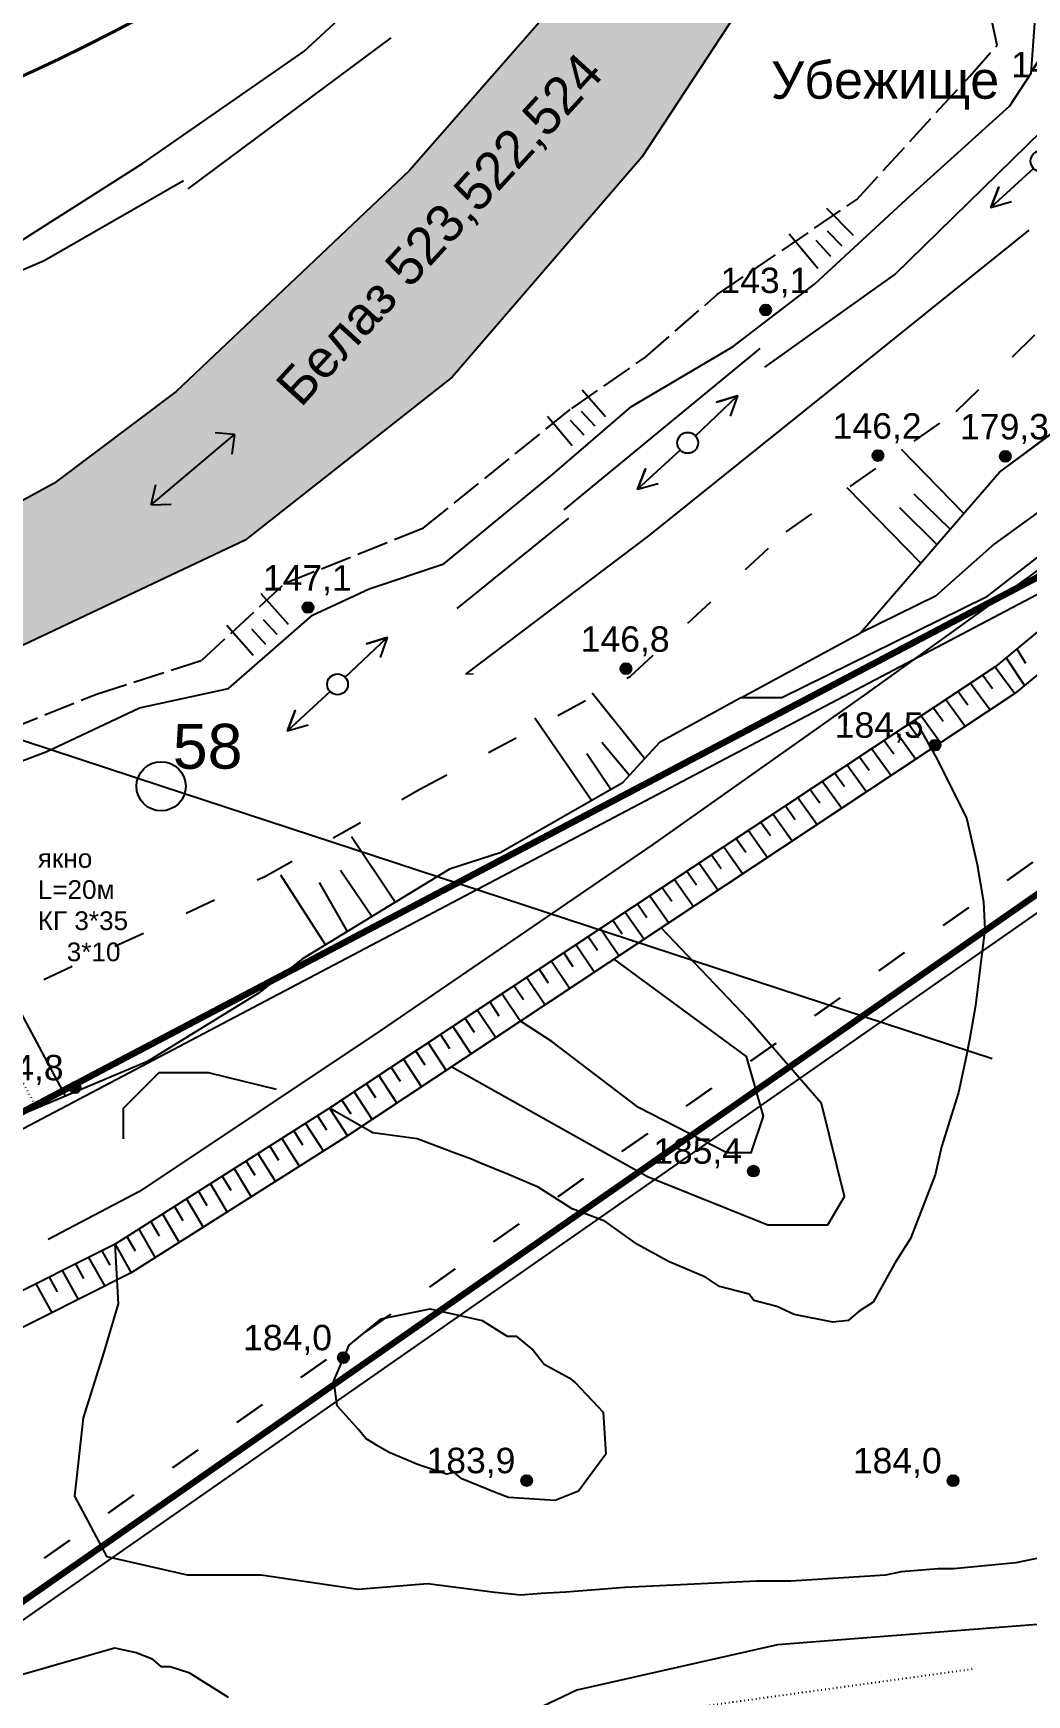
# Model space of a CAD drawing. Header units: millimetres. Extents: x 6127 to 9314, y 4730 to 7085.
# Drawn here: x 7219.7 to 7352.6, y 5189.4 to 5411.5 of the extents above; entities that cross this region are included whole.
import ezdxf

# ---------------------------------------------------------------- set-up
doc = ezdxf.new("R2010")
doc.units = ezdxf.units.MM
doc.header["$LTSCALE"] = 0.7
for name, pattern in [('ACAD_ISO02W100', [15, 12, -3]), ('ACAD_ISO03W100', [30, 12, -18]), ('ACAD_ISO07W100', [3, 0, -3])]:
    doc.linetypes.add(name, pattern=pattern)
for name, color, linetype in [('відм', 14, 'Continuous'), ('горизонталі', 22, 'Continuous'), ('горный отвод', 7, 'Continuous'), ('Откос', 7, 'Continuous'), ('свердловини', 7, 'Continuous'), ('чорн', 255, 'Continuous')]:
    doc.layers.add(name, color=color, linetype=linetype)
doc.layers.add('ИзосеймРадиус', color=90, linetype='Continuous', lineweight=30)
doc.styles.get("Standard").update_dxf_attribs({"font": 'arial.ttf'})

# ---------------------------------------------------------------- blocks, each defined once
blk = doc.blocks.new('2')
at = {"layer": 'чорн', "color": 7, "ltscale": 0.2, "transparency": 33554687}
for points in [[(5384.23, 2474.06), (5382.07, 2477.27), (5383.33, 2476.55), (5382.07, 2477.27), (5382.25, 2475.85)], [(5385.02, 2472.91), (5387.23, 2469.73), (5387.02, 2471.17), (5387.23, 2469.73), (5385.97, 2470.41)]]:
    blk.add_lwpolyline(points, dxfattribs=at)
blk.add_circle((5384.63, 2473.49), 0.697, dxfattribs=at)

msp = doc.modelspace()

# ---------------------------------------------------------------- hatches: boundary and pattern name
at = {"ltscale": 0.2, "true_color": 0x000000, "transparency": 33554687}
h = msp.add_hatch(color=18, dxfattribs=at)
h.dxf.hatch_style = 1
h.paths.add_polyline_path([(7248.08, 5343.75), (7275.76, 5365.57), (7301.13, 5394.98), (7314.64, 5415.63), (7319.12, 5426.9, -0.307161), (7318.66, 5427.58, -0.530033), (7319.67, 5428.26), (7320.38, 5430.06), (7322.41, 5442.14), (7319.66, 5454.15), (7305.69, 5481.46), (7296.06, 5501.6), (7289.2, 5527.29), (7284.78, 5555.19), (7284.79, 5563.13), (7272.37, 5556.78), (7273.1, 5550.05), (7275.66, 5533.22), (7278.49, 5517.85), (7284.48, 5493.86), (7291.31, 5475.29), (7297.51, 5463.31), (7299.18, 5460.09), (7303.32, 5455.83), (7305.18, 5449.2), (7303.41, 5439.24), (7297.69, 5428.01), (7292.12, 5418.44), (7269.99, 5393.15), (7238.86, 5363.66), (7222.49, 5351.32), (7198.84, 5338.51), (7188.87, 5334.47), (7170.35, 5332.79), (7202.47, 5322.19), (7215.91, 5328.55)])
h.paths.add_polyline_path([(7284.79, 5563.13), (7284.79, 5565.46), (7271.94, 5560.79), (7272.37, 5556.78)])
h.paths.add_polyline_path([(7256.3, 5358.17), (7298.73, 5404.62), (7291.12, 5411.57), (7248.69, 5365.12)], flags=24)
h.paths.add_polyline_path([(7311.99, 5427.98), (7325.57, 5427.97), (7325.58, 5434.97), (7312, 5434.99)], flags=9)
at = {"layer": 'відм', "ltscale": 0.2, "true_color": 0x000000}
h = msp.add_hatch(color=18, dxfattribs=at)
h.dxf.hatch_style = 1
h.paths.add_polyline_path([(7341.05, 5316.34, 1), (7339.59, 5316.35, 1)])
at = {"layer": 'відм', "linetype": 'ACAD_ISO07W100', "ltscale": 0.2, "true_color": 0x000000}
h = msp.add_hatch(color=18, dxfattribs=at)
h.dxf.hatch_style = 1
h.paths.add_polyline_path([(7226.04, 5270.55, 1), (7224.57, 5270.55, 1)])
at = {"layer": 'відм', "ltscale": 0.2, "true_color": 0x000000}
h = msp.add_hatch(color=18, dxfattribs=at)
h.dxf.hatch_style = 1
h.paths.add_polyline_path([(7316.77, 5259.39, 1), (7315.3, 5259.39, 1)])
h = msp.add_hatch(color=18, dxfattribs=at)
h.dxf.hatch_style = 1
h.paths.add_polyline_path([(7261.93, 5234.45, 1), (7260.47, 5234.45, 1)])
h = msp.add_hatch(color=18, dxfattribs=at)
h.dxf.hatch_style = 1
h.paths.add_polyline_path([(7286.46, 5218.01, 1), (7284.99, 5218.01, 1)])
h = msp.add_hatch(color=18, dxfattribs=at)
h.dxf.hatch_style = 1
h.paths.add_polyline_path([(7343.47, 5218, 1), (7342, 5218, 1)])
at = {"layer": 'чорн', "ltscale": 0.2, "true_color": 0x000000}
h = msp.add_hatch(color=18, dxfattribs=at)
h.dxf.hatch_style = 1
h.paths.add_polyline_path([(7318.39, 5374.54, 1), (7316.92, 5374.54, 1)])
h = msp.add_hatch(color=18, dxfattribs=at)
h.dxf.hatch_style = 1
h.paths.add_polyline_path([(7333.41, 5355.08, 1), (7331.95, 5355.08, 1)])
h = msp.add_hatch(color=18, dxfattribs=at)
h.dxf.hatch_style = 1
h.paths.add_polyline_path([(7350.44, 5354.97, 1), (7348.97, 5354.97, 1)])
h = msp.add_hatch(color=18, dxfattribs=at)
h.dxf.hatch_style = 1
h.paths.add_polyline_path([(7257.21, 5334.76, 1), (7255.74, 5334.76, 1)])
h = msp.add_hatch(color=18, dxfattribs=at)
h.dxf.hatch_style = 1
h.paths.add_polyline_path([(7299.71, 5326.58, 1), (7298.25, 5326.58, 1)])

# ---------------------------------------------------------------- linework, layer by layer
at = {"layer": 'відм', "color": 18, "ltscale": 0.2, "true_color": 0x000000}
for centre in [(7340.32, 5316.35), (7225.31, 5270.55), (7316.04, 5259.39), (7261.2, 5234.45), (7285.72, 5218.01), (7342.74, 5218)]:
    msp.add_circle(centre, 0.733, dxfattribs=at)
at = {"layer": 'горизонталі', "color": 18, "true_color": 0x000000}
for points in [[(7337.71, 5319.6), (7340.47, 5314.69), (7344.51, 5306.63), (7345.96, 5300.4), (7346.79, 5295.42), (7346.99, 5291.69), (7345.75, 5281.52), (7344.92, 5276.96), (7344.5, 5274.68), (7343.46, 5269.9), (7341.18, 5262.64), (7340.35, 5258.91), (7337.03, 5250.4), (7334.95, 5247.08), (7332.04, 5241.89), (7330.18, 5240.65), (7328.72, 5239.41), (7326.65, 5239.2), (7321.46, 5240.24), (7319.18, 5241.27), (7316.07, 5242.11), (7315.45, 5242.94), (7311.5, 5243.97), (7309.64, 5245.22), (7304.66, 5247.29), (7300.51, 5249.58), (7296.15, 5252.69), (7291.8, 5254.35), (7287.23, 5257.26), (7283.29, 5258.92), (7279.76, 5260.37), (7279.14, 5260.63), (7278.31, 5260.99), (7276.03, 5261.82), (7271.05, 5263.69), (7265.16, 5264.52), (7259.34, 5267.8)], [(7357.14, 5208.28), (7351.13, 5207.03), (7342.83, 5206.21), (7340.75, 5206.21), (7335.77, 5205.79), (7333.7, 5205.38), (7321.04, 5204.55), (7316.48, 5204.55), (7298.84, 5203.72), (7290.96, 5203.1), (7287.64, 5202.9), (7284.94, 5202.69), (7281.46, 5203.06), (7272.44, 5204.22), (7263.18, 5203.43), (7250.19, 5205.38), (7240.37, 5205.38), (7229.61, 5207.8), (7225.31, 5215.91), (7226.43, 5226.41), (7229.2, 5235.2), (7231.14, 5241.64), (7230.66, 5249.63)], [(7356.31, 5198.94), (7319.26, 5196.03), (7292.44, 5189.98), (7275.64, 5181.99), (7265.35, 5169.22), (7260.28, 5160.68), (7250.18, 5151.34), (7239.9, 5139.25), (7233.61, 5127.64), (7232.6, 5114.7), (7241.07, 5097.86), (7243.92, 5093.33), (7250.16, 5091.75), (7264.22, 5087.34), (7273.79, 5085.61), (7289.07, 5087.74), (7295.91, 5087.95), (7303.18, 5087.95), (7309.19, 5086.91), (7315.63, 5087.32), (7329.53, 5086.07), (7337.2, 5085.87), (7354.22, 5087.73)], [(7213.35, 5189.03), (7217.71, 5191.93), (7230.58, 5195.66), (7233.48, 5195.04), (7235.56, 5194.21), (7236.8, 5193.17), (7238.05, 5193.17), (7240.54, 5192.34), (7245.79, 5189.04)]]:
    msp.add_lwpolyline(points, dxfattribs=at)
at = {"layer": 'горизонталі', "color": 18, "ltscale": 0.15, "true_color": 0x000000}
for points in [[(7275.68, 5273.34), (7301.87, 5258.66), (7317.98, 5252.21), (7326, 5252.21), (7328.22, 5256), (7325.15, 5268.45), (7315.34, 5279.71), (7303.71, 5291.92)], [(7297.37, 5287.72), (7315.05, 5274.7), (7317.34, 5266.76), (7315.69, 5261.82), (7312.47, 5261.82), (7300.66, 5267.9), (7289.06, 5276.71), (7284.88, 5279.43)], [(7252.24, 5270.29), (7243.18, 5272.53), (7236.51, 5272.54), (7231.73, 5267.76), (7231.73, 5263.7)]]:
    msp.add_lwpolyline(points, dxfattribs=at)
at = {"layer": 'горизонталі', "color": 18, "true_color": 0x000000}
msp.add_lwpolyline([(7259.93, 5231.33), (7261.97, 5236.12), (7266.25, 5239.62), (7272.81, 5240.98), (7279.76, 5239.41), (7283.08, 5237.34), (7284.32, 5237.34), (7286.6, 5235.47), (7288.06, 5233.6), (7291.38, 5231.74), (7292.21, 5231.11), (7295.94, 5227.17), (7296.31, 5221.53), (7292.63, 5216.6), (7289.51, 5215.34), (7283.28, 5215.76), (7281.62, 5216.38), (7277.06, 5218.25), (7276.02, 5219.08), (7274.98, 5218.87), (7271.25, 5220.12), (7267.31, 5221.78), (7265.85, 5222.61), (7264.19, 5223.65), (7263.16, 5224.89), (7260.39, 5228.01)], close=True, dxfattribs=at)
at = {"layer": 'горный отвод', "color": 18, "ltscale": 0.2, "true_color": 0x000000}
for points in [[(7101.75, 5118.13), (6763.7, 5216.95), (6669.54, 5363.81), (6703.57, 5437.88), (6904.12, 5595.57), (6921.23, 6210.33), (7090.25, 6238.81), (7199.86, 6190.22), (7293.11, 6086.23), (7361.1, 6123.46), (7378.12, 6087.96), (7340.09, 6060.82), (7338.46, 5566.72), (7475, 5378.32), (7101.75, 5118.13)], [(7371.91, 5668.57), (7363.94, 5566.46), (7445.48, 5414.32), (7419.57, 5371.06), (7097.86, 5201.57), (6812.43, 5270.41), (6703.57, 5437.88), (6918.96, 5598.23), (6916.57, 5727.78)], [(7370.03, 5670.34), (7361.89, 5566.02), (7443.17, 5414.37), (7418.13, 5372.58), (7097.59, 5203.71), (6813.68, 5272.18), (6706.28, 5437.39), (6920.99, 5597.24), (6918.58, 5727.75)], [(7370.03, 5670.34), (7361.89, 5566.02), (7443.17, 5414.37), (7418.13, 5372.58), (7097.59, 5203.71), (6813.68, 5272.18), (6706.28, 5437.39), (6920.99, 5597.24), (6918.58, 5727.75)], [(7370.03, 5670.33), (7361.89, 5566.03), (7443.17, 5414.37), (7418.14, 5372.57), (7097.59, 5203.7), (6813.68, 5272.17), (6706.28, 5437.39), (6920.99, 5597.24), (6918.57, 5727.75)], [(7370.03, 5670.34), (7361.89, 5566.02), (7443.16, 5414.37), (7418.13, 5372.58), (7097.59, 5203.71), (6813.68, 5272.18), (6706.29, 5437.39), (6920.99, 5597.24), (6918.58, 5727.75)]]:
    msp.add_lwpolyline(points, dxfattribs=at)
at = {"layer": 'горный отвод', "color": 18, "lineweight": 200, "ltscale": 0.2, "true_color": 0x000000}
msp.add_lwpolyline([(7101.39, 5120.34), (6764.99, 5218.68), (6671.84, 5363.97), (6705.21, 5436.59), (6906.11, 5594.56), (6923.21, 6208.61), (7089.99, 6236.71), (7198.64, 6188.54), (7292.67, 6083.68), (7360.2, 6120.66), (7375.56, 6088.62), (7338.07, 6061.87), (7336.43, 5566.06), (7472.15, 5378.8)], close=True, dxfattribs=at)
msp.add_lwpolyline([(7370.03, 5670.33), (7361.89, 5566.03), (7443.17, 5414.37), (7418.14, 5372.57), (7097.59, 5203.7), (6813.68, 5272.17), (6706.28, 5437.39), (6920.99, 5597.24), (6918.57, 5727.75)], dxfattribs=at)
at = {"layer": 'ИзосеймРадиус', "color": 5, "lineweight": 40, "ltscale": 0.2, "transparency": 33554687}
msp.add_ellipse((7118.92, 5799.44), major_axis=(6.57, -414.64), ratio=0.737732, dxfattribs=at)
at = {"layer": 'Откос', "color": 18, "ltscale": 0.15, "true_color": 0x000000}
for p, q in [((7349.81, 5328.02), (7352.26, 5324.32)), ((7351.27, 5329.24), (7352.4, 5327.31)), ((7346.7, 5325.72), (7348.01, 5323.94)), ((7348.35, 5326.81), (7349.66, 5325.04)), ((7348.35, 5326.81), (7350.98, 5323.26)), ((7343.4, 5323.53), (7344.71, 5321.75)), ((7345.05, 5324.63), (7347.68, 5321.07)), ((7340.1, 5321.35), (7341.41, 5319.57)), ((7341.75, 5322.44), (7344.37, 5318.88)), ((7336.81, 5319.16), (7338.11, 5317.38)), ((7338.46, 5320.26), (7341.07, 5316.69)), ((7333.51, 5316.98), (7334.81, 5315.19)), ((7335.16, 5318.07), (7337.76, 5314.5)), ((7330.21, 5314.79), (7331.51, 5313)), ((7331.86, 5315.88), (7334.46, 5312.31)), ((7326.92, 5312.61), (7328.21, 5310.81)), ((7328.57, 5313.7), (7331.15, 5310.11)), ((7323.62, 5310.42), (7324.91, 5308.62)), ((7325.27, 5311.51), (7327.85, 5307.92)), ((7320.33, 5308.23), (7321.61, 5306.43)), ((7321.97, 5309.33), (7324.54, 5305.73)), ((7317.03, 5306.05), (7318.31, 5304.25)), ((7318.68, 5307.14), (7321.23, 5303.54)), ((7313.73, 5303.86), (7315, 5302.06)), ((7315.38, 5304.96), (7317.93, 5301.35)), ((7310.44, 5301.68), (7311.7, 5299.87)), ((7312.08, 5302.77), (7314.62, 5299.16)), ((7307.14, 5299.49), (7308.4, 5297.68)), ((7308.79, 5300.58), (7311.32, 5296.97)), ((7303.84, 5297.31), (7305.1, 5295.49)), ((7305.49, 5298.4), (7308.01, 5294.77)), ((7300.55, 5295.12), (7301.8, 5293.3)), ((7302.2, 5296.21), (7304.71, 5292.58)), ((7297.25, 5292.93), (7298.5, 5291.12)), ((7298.9, 5294.03), (7301.4, 5290.39)), ((7293.95, 5290.75), (7295.2, 5288.93)), ((7295.6, 5291.84), (7298.1, 5288.2)), ((7290.66, 5288.56), (7291.9, 5286.74)), ((7292.31, 5289.66), (7294.79, 5286.01)), ((7287.36, 5286.38), (7288.6, 5284.55)), ((7289.01, 5287.47), (7291.49, 5283.82)), ((7284.06, 5284.19), (7285.3, 5282.36)), ((7285.71, 5285.29), (7288.18, 5281.63)), ((7280.77, 5282.01), (7282, 5280.17)), ((7282.42, 5283.1), (7284.88, 5279.43)), ((7277.47, 5279.82), (7278.7, 5277.98)), ((7279.12, 5280.91), (7281.57, 5277.24)), ((7274.18, 5277.64), (7275.4, 5275.8)), ((7275.82, 5278.73), (7278.27, 5275.05)), ((7270.88, 5275.45), (7272.1, 5273.61)), ((7272.53, 5276.54), (7274.96, 5272.86)), ((7265.93, 5272.17), (7268.35, 5268.48)), ((7267.58, 5273.26), (7268.79, 5271.42)), ((7269.23, 5274.36), (7271.66, 5270.67)), ((7262.64, 5269.99), (7265.05, 5266.29)), ((7264.29, 5271.08), (7265.49, 5269.23)), ((7259.34, 5267.8), (7261.74, 5264.1)), ((7259.34, 5267.8), (7261.74, 5264.1)), ((7260.99, 5268.89), (7262.19, 5267.04)), ((7256.15, 5265.78), (7258.53, 5262.06)), ((7257.75, 5266.79), (7258.94, 5264.93)), ((7252.97, 5263.76), (7255.32, 5260.03)), ((7254.56, 5264.77), (7255.74, 5262.91)), ((7249.78, 5261.74), (7252.11, 5257.99)), ((7251.37, 5262.75), (7252.54, 5260.88)), ((7246.59, 5259.73), (7248.89, 5255.96)), ((7248.19, 5260.73), (7249.34, 5258.85)), ((7241.81, 5256.7), (7242.94, 5254.8)), ((7243.41, 5257.71), (7245.68, 5253.92)), ((7245, 5258.72), (7246.14, 5256.83)), ((7238.63, 5254.68), (7239.75, 5252.77)), ((7240.22, 5255.69), (7242.47, 5251.89)), ((7235.44, 5252.66), (7236.55, 5250.75)), ((7237.03, 5253.67), (7239.26, 5249.85)), ((7232.25, 5250.64), (7233.35, 5248.72)), ((7233.84, 5251.65), (7236.05, 5247.82)), ((7227.13, 5247.86), (7229.29, 5244.01)), ((7228.89, 5248.75), (7229.98, 5246.82)), ((7230.66, 5249.63), (7232.83, 5245.78)), ((7230.66, 5249.63), (7232.83, 5245.78)), ((7223.6, 5246.09), (7225.75, 5242.23)), ((7225.37, 5246.98), (7226.44, 5245.05)), ((7220.07, 5244.32), (7222.21, 5240.45)), ((7221.84, 5245.21), (7222.91, 5243.27))]:
    msp.add_line(p, q, dxfattribs=at)
at = {"layer": 'свердловини', "color": 18, "ltscale": 0.5, "true_color": 0x000000}
msp.add_line((7236.85, 5310.85), (7117.36, 5350.26), dxfattribs=at)
at = {"layer": 'свердловини', "color": 18, "linetype": 'ACAD_ISO03W100', "lineweight": 30, "ltscale": 0.5, "true_color": 0x000000}
msp.add_lwpolyline([(6710, 5436.7), (6672.97, 5363.75), (6765.55, 5219.44), (7100.96, 5123.03), (7465.14, 5379.32), (7330.21, 5564.54), (7327.8, 6028.9)], dxfattribs=at)
at = {"layer": 'свердловини', "color": 18, "ltscale": 0.5, "true_color": 0x000000}
msp.add_lwpolyline([(7347.98, 5274.4), (7236.85, 5310.85)], dxfattribs=at)
at = {"layer": 'свердловини', "color": 18, "true_color": 0x000000}
msp.add_circle((7236.82, 5310.85), 3.29, dxfattribs=at)
at = {"layer": 'чорн', "color": 18, "ltscale": 0.15, "true_color": 0x000000}
for p, q in [((7314.64, 5415.63), (7301.13, 5394.98)), ((7240.46, 5390.75), (7267.59, 5410.91)), ((7334.93, 5379.3), (7356.55, 5400.42)), ((7301.13, 5394.98), (7275.76, 5365.57)), ((7221.17, 5381.16), (7239.83, 5391.87)), ((7352.84, 5385.22), (7328.92, 5365.97)), ((7206.97, 5375.03), (7221.17, 5381.16)), ((7317.57, 5366.91), (7334.93, 5379.3)), ((7290.72, 5347.83), (7316.94, 5369.4)), ((7275.76, 5365.57), (7248.08, 5343.75)), ((7328.92, 5365.97), (7301.98, 5344.34)), ((7276.42, 5334.64), (7291.36, 5346.71)), ((7248.08, 5343.75), (7215.91, 5328.55)), ((7301.98, 5344.34), (7277.54, 5325.83)), ((7370.3, 5344.99), (7348.35, 5326.81)), ((7370.12, 5339.11), (7350.98, 5323.26)), ((7348.35, 5326.81), (7259.34, 5267.8)), ((7350.98, 5323.26), (7261.74, 5264.1)), ((7259.34, 5267.8), (7230.66, 5249.63)), ((7261.74, 5264.1), (7232.83, 5245.78)), ((7230.66, 5249.63), (7163.63, 5215.99)), ((7232.83, 5245.78), (7165.54, 5212.01))]:
    msp.add_line(p, q, dxfattribs=at)
at = {"layer": 'чорн', "color": 18, "lineweight": 0, "ltscale": 0.2, "true_color": 0x000000}
for p, q in [((7353.18, 5406.22), (7350.33, 5401.83)), ((7350.33, 5401.83), (7336.49, 5389.36)), ((7336.49, 5389.36), (7324.21, 5378)), ((7324.21, 5378), (7313.32, 5369.67)), ((7313.32, 5369.67), (7299.73, 5361.64)), ((7348.93, 5352.84), (7369.76, 5368.3)), ((7299.73, 5361.64), (7289.17, 5352.55)), ((7364.96, 5355.33), (7348.25, 5343.27)), ((7289.17, 5352.55), (7274.63, 5340.6)), ((7330.32, 5331.34), (7348.93, 5352.84)), ((7348.25, 5343.27), (7340.38, 5336.27)), ((7348.35, 5326.81), (7370.3, 5344.99)), ((7274.63, 5340.6), (7264.66, 5337.25)), ((7370.12, 5339.11), (7350.98, 5323.26)), ((7264.66, 5337.25), (7257.07, 5333.75)), ((7340.38, 5336.27), (7330.32, 5331.34)), ((7257.07, 5333.75), (7245.83, 5323.92)), ((7314.33, 5322.68), (7330.32, 5331.34)), ((7330.32, 5331.34), (7314.33, 5322.68)), ((7259.34, 5267.8), (7348.35, 5326.81)), ((7245.83, 5323.92), (7233.92, 5321.35)), ((7350.98, 5323.26), (7340.99, 5316.64)), ((7233.92, 5321.35), (7222.03, 5315.74)), ((7303.47, 5316.72), (7314.33, 5322.68)), ((7314.33, 5322.68), (7303.47, 5316.72)), ((7233.7, 5311.89), (7215.24, 5317.98)), ((7298.5, 5311.29), (7303.47, 5316.72)), ((7303.47, 5316.72), (7298.5, 5311.29)), ((7222.03, 5315.74), (7233.7, 5311.89)), ((7339.79, 5315.84), (7261.74, 5264.1)), ((7282.16, 5301.94), (7298.5, 5311.29)), ((7298.5, 5311.29), (7282.16, 5301.94)), ((7275.41, 5299.79), (7282.16, 5301.94)), ((7282.16, 5301.94), (7275.41, 5299.79)), ((7255.75, 5287.78), (7275.41, 5299.79)), ((7275.41, 5299.79), (7255.75, 5287.78)), ((7249.84, 5283.19), (7255.75, 5287.78)), ((7255.75, 5287.78), (7249.84, 5283.19)), ((7235.01, 5274.03), (7249.84, 5283.19)), ((7249.84, 5283.19), (7235.01, 5274.03)), ((7225.96, 5270.22), (7235.01, 5274.03)), ((7235.01, 5274.03), (7225.96, 5270.22)), ((7218.12, 5266.92), (7225.08, 5269.85)), ((7225.08, 5269.85), (7218.12, 5266.92)), ((7230.66, 5249.63), (7259.34, 5267.8)), ((7261.74, 5264.1), (7232.83, 5245.78)), ((7163.63, 5215.99), (7230.66, 5249.63)), ((7232.83, 5245.78), (7165.54, 5212.01))]:
    msp.add_line(p, q, dxfattribs=at)
at = {"layer": 'чорн', "color": 18, "ltscale": 0.5, "true_color": 0x000000}
for p, q in [((7344.15, 5347.33), (7335.82, 5355.88)), ((7338.41, 5340.69), (7328.57, 5350.75)), ((7342.32, 5345.22), (7337.54, 5349.92)), ((7340.54, 5343.16), (7335.6, 5348.07)), ((7301.45, 5314.56), (7294.49, 5323.31)), ((7294.38, 5308.93), (7286.81, 5319.94)), ((7299.41, 5312.33), (7295.75, 5316.7)), ((7296.95, 5310.41), (7293.77, 5315.19)), ((7268.11, 5295.34), (7262.27, 5304.1)), ((7258.82, 5289.65), (7252.84, 5298.96)), ((7264.99, 5293.43), (7260.8, 5299.57)), ((7261.76, 5291.45), (7257.99, 5297.97)), ((7224.06, 5269.46), (7217.08, 5282.49))]:
    msp.add_line(p, q, dxfattribs=at)
at = {"layer": 'чорн', "color": 18, "lineweight": 0, "ltscale": 0.2, "true_color": 0x000000, "transparency": 33554687}
msp.add_line((7278.59, 5325.83), (7277.54, 5325.83), dxfattribs=at)
at = {"layer": 'чорн', "color": 18, "ltscale": 0.5, "true_color": 0x000000}
for points in [[(7346.35, 5666.85), (7344.58, 5633.08), (7342.7, 5597.8), (7344.04, 5568.65), (7349.85, 5539.07), (7359.6, 5519.7), (7369.98, 5502.99), (7377.86, 5484.38), (7396, 5448.48), (7412.11, 5427.86), (7419.5, 5420.83), (7424.23, 5413.72), (7426.47, 5401.07), (7423.33, 5388.36), (7412.99, 5374.83), (7392.95, 5362.86), (7370.62, 5349.6), (7353.7, 5339.47), (7331.15, 5323.25), (7302.57, 5303.06), (7266.13, 5278.17), (7233.94, 5256.65), (7221.72, 5250.25)], [(6995.46, 5375.07), (7030, 5368.33), (7041.83, 5364.43), (7059.88, 5366.65), (7085.55, 5366.62), (7129.1, 5372.74), (7161.89, 5378.48), (7169.84, 5378.47), (7184.6, 5375.52), (7202.02, 5379.54), (7215.71, 5382.25), (7234.33, 5394.13), (7255.9, 5409.12), (7264.54, 5417.11)], [(7161.48, 5293.73), (7173.87, 5298.07), (7190.36, 5303.7), (7221.55, 5315.51), (7233.92, 5321.35), (7245.83, 5323.92), (7257.07, 5333.75), (7264.66, 5337.25), (7274.63, 5340.6), (7289.17, 5352.55), (7299.73, 5361.64), (7313.32, 5369.67), (7324.21, 5378), (7336.49, 5389.36), (7350.33, 5401.83), (7353.18, 5406.22), (7354.03, 5417.83)], [(7407.9, 5415.83), (7408.43, 5411.38), (7406.26, 5404.47), (7404.54, 5401.66), (7405.7, 5393.94), (7410.79, 5390.17), (7410.78, 5383.74), (7405.36, 5373.69), (7385.95, 5361.83), (7369.83, 5352.57), (7356.09, 5343.09), (7347.05, 5336.09), (7319.84, 5322.68), (7314.33, 5322.68)], [(7314.33, 5322.68), (7330.32, 5331.34), (7348.93, 5352.84), (7369.76, 5368.3), (7375.8, 5373.24), (7390.12, 5381.07), (7394.02, 5386.36), (7395.02, 5391.84), (7396.48, 5400.78), (7395.27, 5404.91), (7396.48, 5400.78)], [(7396.48, 5400.78), (7399.09, 5394.57), (7403.33, 5387.94), (7402.45, 5381.95), (7385.51, 5368.75), (7364.96, 5355.33), (7348.25, 5343.27), (7340.38, 5336.27), (7330.32, 5331.34)], [(7329.41, 5384.49), (7325.85, 5388.11)], [(7324.66, 5380.09), (7320.8, 5384.66)], [(7326.39, 5381.69), (7324.41, 5383.83)], [(7327.9, 5383.09), (7325.96, 5385.07)], [(7296.27, 5360.25), (7293.11, 5363.82)], [(7291.78, 5356.37), (7288.48, 5360.3)], [(7293.42, 5357.79), (7291.56, 5359.78)], [(7294.85, 5359.02), (7293.05, 5360.95)], [(7253.85, 5332.47), (7250.21, 5336.6)], [(7249.14, 5328.34), (7245.63, 5332.35)], [(7252.35, 5331.15), (7250.52, 5333.12)], [(7250.82, 5329.8), (7248.97, 5331.86)], [(7314.33, 5322.68), (7303.47, 5316.72), (7298.5, 5311.29), (7282.16, 5301.94), (7275.41, 5299.79), (7255.75, 5287.78), (7249.84, 5283.19), (7235.01, 5274.03), (7218.12, 5266.92)]]:
    msp.add_lwpolyline(points, dxfattribs=at)
at = {"layer": 'чорн', "color": 18, "linetype": 'ACAD_ISO03W100', "ltscale": 0.5, "true_color": 0x000000}
msp.add_lwpolyline([(7161.48, 5293.73), (7148.76, 5294.75), (7148.28, 5290.35), (7165.44, 5275.22), (7182.7, 5264.7), (7211.62, 5280.58), (7250.69, 5298.8), (7271.35, 5310.41), (7299.57, 5325.53), (7320.4, 5344.88), (7343.15, 5360.96), (7368.66, 5385.84), (7377.67, 5396.03), (7380.45, 5407.92), (7372.74, 5426.46)], dxfattribs=at)
at = {"layer": 'чорн', "color": 18, "true_color": 0x000000}
msp.add_lwpolyline([(7292.12, 5418.44), (7269.99, 5393.15), (7238.86, 5363.66), (7222.49, 5351.32), (7198.84, 5338.51), (7188.87, 5334.47), (7163.29, 5332.14), (7152.82, 5331.18), (7136.59, 5333.73), (7106.58, 5343.83), (7091.96, 5347.13), (7073.32, 5348.98), (7060.83, 5347.56), (7045.81, 5346.86), (7010.31, 5357.16)], dxfattribs=at)
at = {"layer": 'чорн', "color": 18, "linetype": 'ACAD_ISO02W100', "ltscale": 0.5, "true_color": 0x000000}
msp.add_lwpolyline([(7163.08, 5298.26), (7184.5, 5305.22), (7206.65, 5314.54), (7228.18, 5323.16), (7242.29, 5327.7), (7253.39, 5338), (7271.93, 5345.4), (7291.73, 5361.38), (7301.61, 5368.24), (7311.19, 5376.59), (7329.84, 5389.31), (7344.95, 5405.81), (7348.63, 5409.96), (7346.97, 5417.62)], dxfattribs=at)
at = {"layer": 'чорн', "color": 18, "ltscale": 0.2, "true_color": 0x000000, "transparency": 33554687}
for points in [[(7235.49, 5348.48), (7246.63, 5357.89)], [(7246.63, 5357.89), (7244.05, 5358.12)], [(7246.63, 5357.89), (7246.29, 5355.27)], [(7235.49, 5348.48), (7236.14, 5351.21)], [(7235.49, 5348.48), (7238.18, 5348.58)]]:
    msp.add_lwpolyline(points, dxfattribs=at)
at = {"layer": 'чорн', "color": 18, "linetype": 'ACAD_ISO07W100', "ltscale": 0.2, "true_color": 0x000000}
for points in [[(7220.23, 5267.81), (7215.19, 5277.09)], [(7229.68, 5179.25), (7262.77, 5164.87), (7276.25, 5160.53), (7304.49, 5187.2), (7345.32, 5192.83)]]:
    msp.add_lwpolyline(points, dxfattribs=at)
at = {"layer": 'чорн', "color": 18, "ltscale": 0.2, "true_color": 0x000000}
for centre in [(7317.66, 5374.54), (7332.68, 5355.08), (7349.71, 5354.97), (7256.47, 5334.76), (7298.98, 5326.58)]:
    msp.add_circle(centre, 0.733, dxfattribs=at)
at = {"layer": 'чорн', "color": 18, "lineweight": 0, "ltscale": 0.2, "true_color": 0x000000}
for centre, radius, start, end in [((7340.32, 5316.35), 0.733, 0, 23.6971), ((7340.32, 5316.35), 0.733, 223.3936, 0), ((7236.82, 5310.85), 3.29, 0, 161.593), ((7236.82, 5310.85), 3.29, 161.593, 180), ((7236.82, 5310.85), 3.29, 180, 0), ((7225.31, 5270.55), 0.733, 0, 180), ((7225.31, 5270.55), 0.733, 180, 252.4513), ((7225.31, 5270.55), 0.733, 252.4513, 333.1562), ((7225.31, 5270.55), 0.733, 333.1562, 0)]:
    msp.add_arc(centre, radius, start, end, dxfattribs=at)

# ---------------------------------------------------------------- block references
at = {"layer": 'чорн', "color": 18, "lineweight": -2, "true_color": 0x000000, "transparency": 33554687, "xscale": 1.999999999999999, "yscale": 1.999999999999999, "zscale": 1.999999999999999, "rotation": 98.6401102856929}
for p in [(13863.17, -4509.43), (13815.92, -4547.1), (13769.1, -4579.39)]:
    msp.add_blockref('2', p, dxfattribs=at)

# ---------------------------------------------------------------- texts
at = {"color": 18, "ltscale": 0.2, "true_color": 0x000000, "transparency": 33554687, "insert": (7251.8, 5364.74), "char_height": 5, "attachment_point": 1, "rotation": 47.5874}
msp.add_mtext_dynamic_manual_height_columns('{\\C256;Белаз 523,522,524}', width=62.2691, gutter_width=12.5, heights=[0], dxfattribs=at)
at = {"color": 18, "ltscale": 0.2, "true_color": 0x000000, "transparency": 33554687, "insert": (7318.38, 5407.79), "char_height": 5, "attachment_point": 1}
msp.add_mtext_dynamic_manual_height_columns('Убежище', width=50.281, gutter_width=12.5, heights=[0], dxfattribs=at)
at = {"layer": 'свердловини', "color": 18, "ltscale": 0.5, "true_color": 0x000000}
msp.add_text('58', height=6, rotation=0.1269, dxfattribs=at).set_placement((7238.39, 5313.19))
at = {"layer": 'чорн', "color": 18, "ltscale": 0.2, "true_color": 0x000000, "char_height": 3.4, "attachment_point": 1}
for s, insert, rotation in [('145,8', (7350.5, 5409.06), 359.9325), ('143,1', (7311.62, 5380.2), 359.9895), ('146,2', (7326.64, 5360.74), 359.9895), ('179,3', (7343.67, 5360.64), 359.9895), ('147,1', (7250.43, 5340.42), 359.9895), ('146,8', (7292.94, 5332.24), 359.9895), ('184,5', (7326.91, 5320.74), 359.9895), ('184,8', (7211.9, 5274.94), 359.9895), ('185,4', (7302.63, 5263.78), 359.9895), ('184,0', (7247.79, 5238.84), 359.9895), ('183,9', (7272.32, 5222.4), 359.9895), ('184,0', (7329.33, 5222.39), 359.9895)]:
    msp.add_mtext_dynamic_manual_height_columns(s, width=2.4374, gutter_width=12.5, heights=[0], dxfattribs=dict(at, insert=insert, rotation=rotation))
at = {"layer": 'чорн', "color": 18, "ltscale": 0.2, "true_color": 0x000000, "transparency": 33554687, "insert": (7220.33, 5302.46), "char_height": 2.5, "attachment_point": 1}
msp.add_mtext_dynamic_manual_height_columns('{\\C7;якно\\PL=20м\\PКГ 3*35\\P    3*10}', width=18.9821, gutter_width=12.5, heights=[0], dxfattribs=at)

doc.saveas('drawing.dxf')
